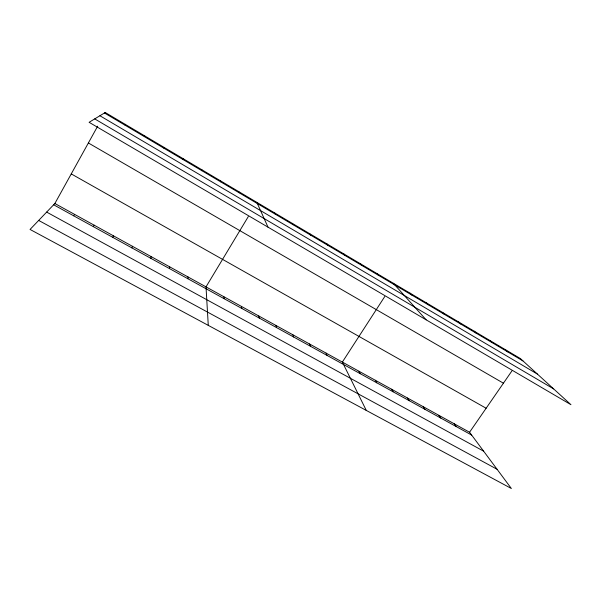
<?xml version="1.0" encoding="UTF-8"?>
<svg xmlns="http://www.w3.org/2000/svg" width="601" height="601" viewBox="0 0 601 601"><rect width="100%" height="100%" fill="white"/><g stroke="black" fill="none" stroke-linecap="round" stroke-linejoin="round"><path stroke-width="0.9" d="M187.933 278.759L187.97 276.926M183.012 159.528L183.095 158.649M169.505 268.609L169.7 266.844M150.828 258.325L151.189 256.635M131.912 247.897L132.43 246.29M163.773 148.131L164.028 147.35M112.74 237.335L113.424 235.802M54.864 203.506L469.561 432.247L511.353 488.493L30.05 229.447L54.864 203.506L97.67 126.187M93.305 226.63L94.169 225.18M248.318 216.555L206.008 286.872L208.277 325.374M144.278 136.577L144.706 135.894M384.79 296.488L342.36 362.08L366.279 410.408M469.561 432.247L511.894 370.93M73.607 215.782L74.652 214.414M124.505 124.865L125.113 124.287M38.674 220.432L497.065 469.261M46.653 212.093L483.617 451.171M53.647 204.783L471.665 435.079M71.249 173.907L486.134 408.237M88.377 142.97L503.428 383.198M94.725 118.893L553.641 388.9M99.916 115.745L537.392 374.07M104.454 112.988L522.96 360.908M505.216 349.579L507.65 351.84M489.83 340.459L492.159 342.66M474.249 331.226L476.473 333.367M458.473 321.873L460.584 323.954M442.494 312.407L444.492 314.428M426.319 302.814L428.197 304.775M409.935 293.108L411.693 294.993M393.339 283.266L426.132 319.822M377.03 273.598L378.54 275.356M360.51 263.809L361.9 265.499M343.787 253.9L345.042 255.508M326.846 243.856L327.966 245.396M454.326 423.84L456.332 426.627M438.918 415.344L440.811 418.078M309.688 233.684L310.672 235.149M423.314 406.734L425.102 409.424M407.523 398.027L409.198 400.664M292.304 223.384L293.145 224.766M391.529 389.208L393.092 391.792M375.347 380.275L376.789 382.807M274.695 212.949L275.393 214.256M358.955 371.238L360.277 373.709M326.05 353.087L327.117 355.446M256.852 202.372L268.001 227.148M309.538 343.975L310.484 346.274M292.815 334.757L293.634 336.996M238.777 191.659L239.183 192.801M275.889 325.419L276.573 327.598M258.753 315.968L259.294 318.079M220.469 180.803L220.71 181.855M241.392 306.39L241.797 308.441M223.812 296.691L224.075 298.674M201.906 169.805L201.989 170.767M105.243 112.507L89.106 122.303L570.95 404.691L520.421 358.587L105.243 112.507"/></g></svg>
